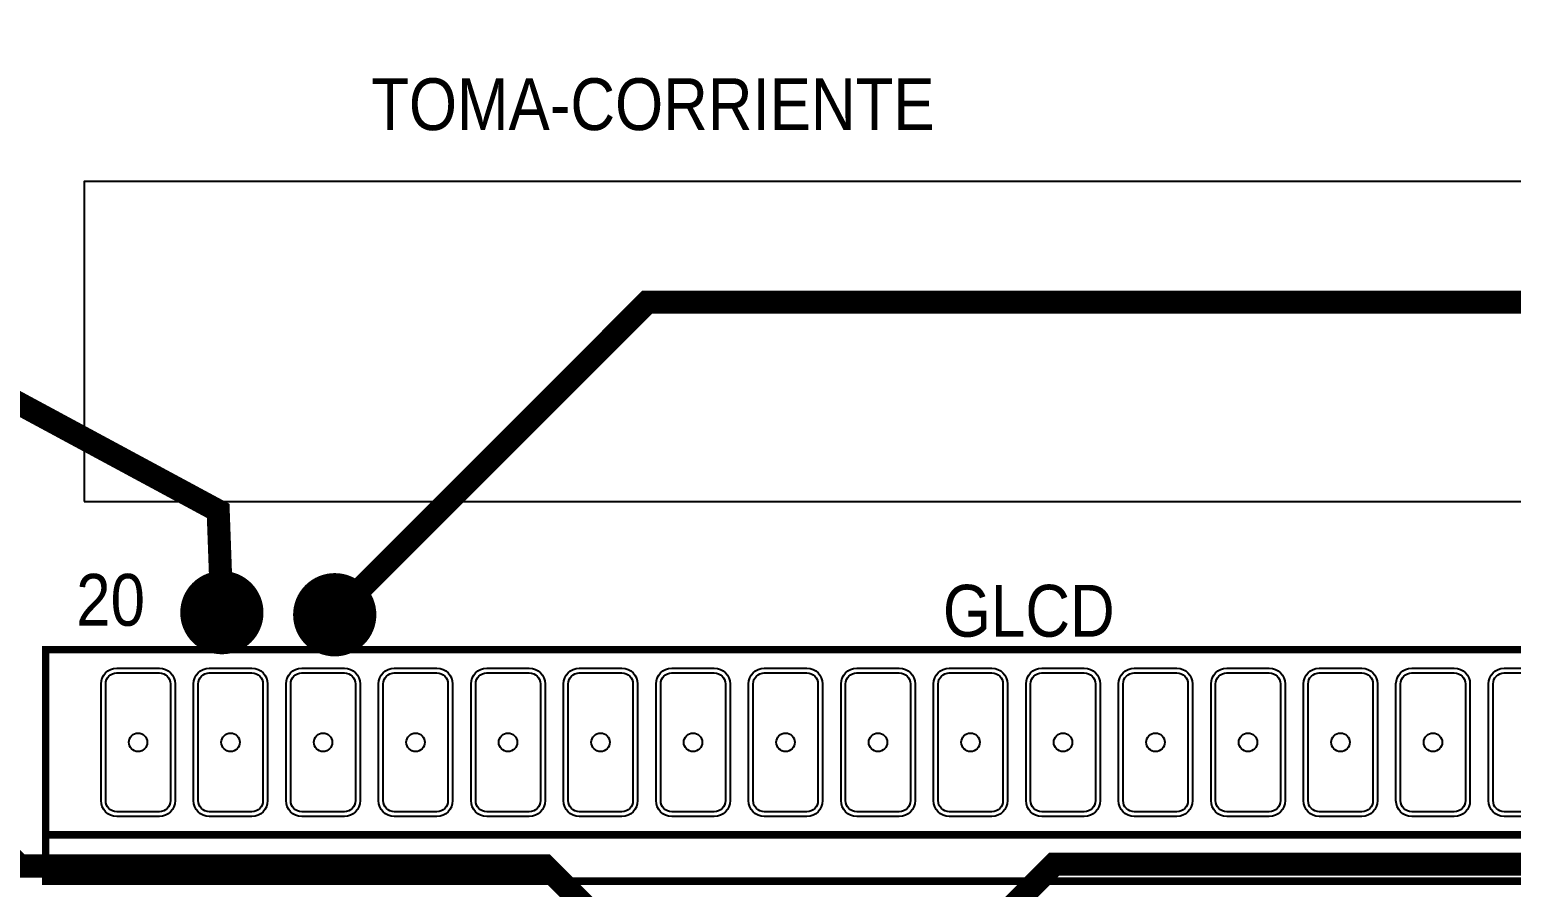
# Model space of a CAD drawing. Header units: inches. Extents: x 15 to 148, y 10 to 111.
# Drawn here: x 136.454 to 139.337, y 102.516 to 104.184 of the extents above; entities that cross this region are included whole.
import ezdxf

# ---------------------------------------------------------------- set-up
doc = ezdxf.new("R2010")
doc.units = ezdxf.units.IN
doc.header["$MEASUREMENT"] = 0
doc.layers.add('BLK_12AWG', color=7, linetype='Continuous')

# ---------------------------------------------------------------- blocks, each defined once
blk = doc.blocks.new('EPAD')
at = {"const_width": 0.5}
blk.add_lwpolyline([(-0.25, 0, 1), (0.25, 0, 1)], format="xyb", close=True, dxfattribs=at)
blk = doc.blocks.new('TarjetaNueva')
for points, const_width in [([(149.6869, 103.6627), (149.6829, 103.7726), (149.2774, 103.9911), (149.279, 104.3887)], 0.025), ([(149.8089, 103.6604), (150.1467, 103.9981), (151.4428, 103.9981)], 0.025), ([(149.3661, 103.8461), (149.3661, 103.4912), (149.4683, 103.389), (150.0364, 103.389), (150.2354, 103.19), (150.2354, 103.0677), (150.2357, 103.0674)], 0.025), ([(150.4357, 103.0674), (150.4357, 103.2399), (150.5868, 103.391), (151.512, 103.391), (151.6215, 103.5005), (151.6215, 103.7139), (151.5333, 103.8021), (151.4467, 103.8021), (151.4428, 103.7981)], 0.025), ([(149.4963, 103.3726), (151.5963, 103.3726), (151.5963, 103.6226), (149.4963, 103.6226), (149.4963, 103.3726)], 0.008), ([(149.4963, 103.3726), (151.5963, 103.3726), (151.5963, 103.6226), (149.4963, 103.6226), (149.4963, 103.3726)], 0.008), ([(149.4963, 103.3726), (151.5963, 103.3726), (151.5963, 103.6226), (149.4963, 103.6226), (149.4963, 103.3726)], 0.008), ([(151.5963, 103.4226), (149.4963, 103.4226)], 0.008), ([(151.5963, 103.4226), (149.4963, 103.4226)], 0.008), ([(151.5963, 103.4226), (149.4963, 103.4226)], 0.008)]:
    blk.add_lwpolyline(points, dxfattribs=dict(const_width=const_width))
for points in [[(149.5381, 103.7828), (151.1231, 103.7828), (151.1231, 104.1285), (149.5381, 104.1285), (149.5381, 103.7828)], [(151.1193, 103.4426), (151.0733, 103.4426), (151.0698, 103.4429), (151.0666, 103.4439), (151.0637, 103.4454), (151.0612, 103.4475), (151.0592, 103.45), (151.0576, 103.4529), (151.0567, 103.4561), (151.0563, 103.4596), (151.0563, 103.5856), (151.0567, 103.589), (151.0576, 103.5922), (151.0592, 103.5951), (151.0612, 103.5976), (151.0637, 103.5997), (151.0666, 103.6012), (151.0698, 103.6022), (151.0733, 103.6026), (151.1193, 103.6026)], [(151.1193, 103.4476), (151.0733, 103.4476), (151.0709, 103.4478), (151.0686, 103.4485), (151.0666, 103.4496), (151.0648, 103.451), (151.0633, 103.4528), (151.0622, 103.4548), (151.0616, 103.4571), (151.0613, 103.4596), (151.0613, 103.5856), (151.0616, 103.588), (151.0622, 103.5903), (151.0633, 103.5923), (151.0648, 103.5941), (151.0666, 103.5955), (151.0686, 103.5966), (151.0709, 103.5973), (151.0733, 103.5976), (151.1193, 103.5976)]]:
    blk.add_lwpolyline(points)
for points in [[(149.6193, 103.4426), (149.5733, 103.4426), (149.5698, 103.4429), (149.5666, 103.4439), (149.5637, 103.4454), (149.5612, 103.4475), (149.5592, 103.45), (149.5576, 103.4529), (149.5567, 103.4561), (149.5563, 103.4596), (149.5563, 103.5856), (149.5567, 103.589), (149.5576, 103.5922), (149.5592, 103.5951), (149.5612, 103.5976), (149.5637, 103.5997), (149.5666, 103.6012), (149.5698, 103.6022), (149.5733, 103.6026), (149.6193, 103.6026), (149.6228, 103.6022), (149.626, 103.6012), (149.6289, 103.5997), (149.6314, 103.5976), (149.6335, 103.5951), (149.635, 103.5922), (149.636, 103.589), (149.6363, 103.5856), (149.6363, 103.4596), (149.636, 103.4561), (149.635, 103.4529), (149.6335, 103.45), (149.6314, 103.4475), (149.6289, 103.4454), (149.626, 103.4439), (149.6228, 103.4429), (149.6193, 103.4426)], [(149.7193, 103.4426), (149.6733, 103.4426), (149.6698, 103.4429), (149.6666, 103.4439), (149.6637, 103.4454), (149.6612, 103.4475), (149.6592, 103.45), (149.6576, 103.4529), (149.6567, 103.4561), (149.6563, 103.4596), (149.6563, 103.5856), (149.6567, 103.589), (149.6576, 103.5922), (149.6592, 103.5951), (149.6612, 103.5976), (149.6637, 103.5997), (149.6666, 103.6012), (149.6698, 103.6022), (149.6733, 103.6026), (149.7193, 103.6026), (149.7228, 103.6022), (149.726, 103.6012), (149.7289, 103.5997), (149.7314, 103.5976), (149.7335, 103.5951), (149.735, 103.5922), (149.736, 103.589), (149.7363, 103.5856), (149.7363, 103.4596), (149.736, 103.4561), (149.735, 103.4529), (149.7335, 103.45), (149.7314, 103.4475), (149.7289, 103.4454), (149.726, 103.4439), (149.7228, 103.4429), (149.7193, 103.4426)], [(149.8193, 103.4426), (149.7733, 103.4426), (149.7698, 103.4429), (149.7666, 103.4439), (149.7637, 103.4454), (149.7612, 103.4475), (149.7592, 103.45), (149.7576, 103.4529), (149.7567, 103.4561), (149.7563, 103.4596), (149.7563, 103.5856), (149.7567, 103.589), (149.7576, 103.5922), (149.7592, 103.5951), (149.7612, 103.5976), (149.7637, 103.5997), (149.7666, 103.6012), (149.7698, 103.6022), (149.7733, 103.6026), (149.8193, 103.6026), (149.8228, 103.6022), (149.826, 103.6012), (149.8289, 103.5997), (149.8314, 103.5976), (149.8335, 103.5951), (149.835, 103.5922), (149.836, 103.589), (149.8363, 103.5856), (149.8363, 103.4596), (149.836, 103.4561), (149.835, 103.4529), (149.8335, 103.45), (149.8314, 103.4475), (149.8289, 103.4454), (149.826, 103.4439), (149.8228, 103.4429), (149.8193, 103.4426)], [(149.9193, 103.4426), (149.8733, 103.4426), (149.8698, 103.4429), (149.8666, 103.4439), (149.8637, 103.4454), (149.8612, 103.4475), (149.8592, 103.45), (149.8576, 103.4529), (149.8567, 103.4561), (149.8563, 103.4596), (149.8563, 103.5856), (149.8567, 103.589), (149.8576, 103.5922), (149.8592, 103.5951), (149.8612, 103.5976), (149.8637, 103.5997), (149.8666, 103.6012), (149.8698, 103.6022), (149.8733, 103.6026), (149.9193, 103.6026), (149.9228, 103.6022), (149.926, 103.6012), (149.9289, 103.5997), (149.9314, 103.5976), (149.9335, 103.5951), (149.935, 103.5922), (149.936, 103.589), (149.9363, 103.5856), (149.9363, 103.4596), (149.936, 103.4561), (149.935, 103.4529), (149.9335, 103.45), (149.9314, 103.4475), (149.9289, 103.4454), (149.926, 103.4439), (149.9228, 103.4429), (149.9193, 103.4426)], [(150.0193, 103.4426), (149.9733, 103.4426), (149.9698, 103.4429), (149.9666, 103.4439), (149.9637, 103.4454), (149.9612, 103.4475), (149.9592, 103.45), (149.9576, 103.4529), (149.9567, 103.4561), (149.9563, 103.4596), (149.9563, 103.5856), (149.9567, 103.589), (149.9576, 103.5922), (149.9592, 103.5951), (149.9612, 103.5976), (149.9637, 103.5997), (149.9666, 103.6012), (149.9698, 103.6022), (149.9733, 103.6026), (150.0193, 103.6026), (150.0228, 103.6022), (150.026, 103.6012), (150.0289, 103.5997), (150.0314, 103.5976), (150.0335, 103.5951), (150.035, 103.5922), (150.036, 103.589), (150.0363, 103.5856), (150.0363, 103.4596), (150.036, 103.4561), (150.035, 103.4529), (150.0335, 103.45), (150.0314, 103.4475), (150.0289, 103.4454), (150.026, 103.4439), (150.0228, 103.4429), (150.0193, 103.4426)], [(150.1193, 103.4426), (150.0733, 103.4426), (150.0698, 103.4429), (150.0666, 103.4439), (150.0637, 103.4454), (150.0612, 103.4475), (150.0592, 103.45), (150.0576, 103.4529), (150.0567, 103.4561), (150.0563, 103.4596), (150.0563, 103.5856), (150.0567, 103.589), (150.0576, 103.5922), (150.0592, 103.5951), (150.0612, 103.5976), (150.0637, 103.5997), (150.0666, 103.6012), (150.0698, 103.6022), (150.0733, 103.6026), (150.1193, 103.6026), (150.1228, 103.6022), (150.126, 103.6012), (150.1289, 103.5997), (150.1314, 103.5976), (150.1335, 103.5951), (150.135, 103.5922), (150.136, 103.589), (150.1363, 103.5856), (150.1363, 103.4596), (150.136, 103.4561), (150.135, 103.4529), (150.1335, 103.45), (150.1314, 103.4475), (150.1289, 103.4454), (150.126, 103.4439), (150.1228, 103.4429), (150.1193, 103.4426)], [(150.2193, 103.4426), (150.1733, 103.4426), (150.1698, 103.4429), (150.1666, 103.4439), (150.1637, 103.4454), (150.1612, 103.4475), (150.1592, 103.45), (150.1576, 103.4529), (150.1567, 103.4561), (150.1563, 103.4596), (150.1563, 103.5856), (150.1567, 103.589), (150.1576, 103.5922), (150.1592, 103.5951), (150.1612, 103.5976), (150.1637, 103.5997), (150.1666, 103.6012), (150.1698, 103.6022), (150.1733, 103.6026), (150.2193, 103.6026), (150.2228, 103.6022), (150.226, 103.6012), (150.2289, 103.5997), (150.2314, 103.5976), (150.2335, 103.5951), (150.235, 103.5922), (150.236, 103.589), (150.2363, 103.5856), (150.2363, 103.4596), (150.236, 103.4561), (150.235, 103.4529), (150.2335, 103.45), (150.2314, 103.4475), (150.2289, 103.4454), (150.226, 103.4439), (150.2228, 103.4429), (150.2193, 103.4426)], [(150.3193, 103.4426), (150.2733, 103.4426), (150.2698, 103.4429), (150.2666, 103.4439), (150.2637, 103.4454), (150.2612, 103.4475), (150.2592, 103.45), (150.2576, 103.4529), (150.2567, 103.4561), (150.2563, 103.4596), (150.2563, 103.5856), (150.2567, 103.589), (150.2576, 103.5922), (150.2592, 103.5951), (150.2612, 103.5976), (150.2637, 103.5997), (150.2666, 103.6012), (150.2698, 103.6022), (150.2733, 103.6026), (150.3193, 103.6026), (150.3228, 103.6022), (150.326, 103.6012), (150.3289, 103.5997), (150.3314, 103.5976), (150.3335, 103.5951), (150.335, 103.5922), (150.336, 103.589), (150.3363, 103.5856), (150.3363, 103.4596), (150.336, 103.4561), (150.335, 103.4529), (150.3335, 103.45), (150.3314, 103.4475), (150.3289, 103.4454), (150.326, 103.4439), (150.3228, 103.4429), (150.3193, 103.4426)], [(150.4193, 103.4426), (150.3733, 103.4426), (150.3698, 103.4429), (150.3666, 103.4439), (150.3637, 103.4454), (150.3612, 103.4475), (150.3592, 103.45), (150.3576, 103.4529), (150.3567, 103.4561), (150.3563, 103.4596), (150.3563, 103.5856), (150.3567, 103.589), (150.3576, 103.5922), (150.3592, 103.5951), (150.3612, 103.5976), (150.3637, 103.5997), (150.3666, 103.6012), (150.3698, 103.6022), (150.3733, 103.6026), (150.4193, 103.6026), (150.4228, 103.6022), (150.426, 103.6012), (150.4289, 103.5997), (150.4314, 103.5976), (150.4335, 103.5951), (150.435, 103.5922), (150.436, 103.589), (150.4363, 103.5856), (150.4363, 103.4596), (150.436, 103.4561), (150.435, 103.4529), (150.4335, 103.45), (150.4314, 103.4475), (150.4289, 103.4454), (150.426, 103.4439), (150.4228, 103.4429), (150.4193, 103.4426)], [(150.5193, 103.4426), (150.4733, 103.4426), (150.4698, 103.4429), (150.4666, 103.4439), (150.4637, 103.4454), (150.4612, 103.4475), (150.4592, 103.45), (150.4576, 103.4529), (150.4567, 103.4561), (150.4563, 103.4596), (150.4563, 103.5856), (150.4567, 103.589), (150.4576, 103.5922), (150.4592, 103.5951), (150.4612, 103.5976), (150.4637, 103.5997), (150.4666, 103.6012), (150.4698, 103.6022), (150.4733, 103.6026), (150.5193, 103.6026), (150.5228, 103.6022), (150.526, 103.6012), (150.5289, 103.5997), (150.5314, 103.5976), (150.5335, 103.5951), (150.535, 103.5922), (150.536, 103.589), (150.5363, 103.5856), (150.5363, 103.4596), (150.536, 103.4561), (150.535, 103.4529), (150.5335, 103.45), (150.5314, 103.4475), (150.5289, 103.4454), (150.526, 103.4439), (150.5228, 103.4429), (150.5193, 103.4426)], [(150.6193, 103.4426), (150.5733, 103.4426), (150.5698, 103.4429), (150.5666, 103.4439), (150.5637, 103.4454), (150.5612, 103.4475), (150.5592, 103.45), (150.5576, 103.4529), (150.5567, 103.4561), (150.5563, 103.4596), (150.5563, 103.5856), (150.5567, 103.589), (150.5576, 103.5922), (150.5592, 103.5951), (150.5612, 103.5976), (150.5637, 103.5997), (150.5666, 103.6012), (150.5698, 103.6022), (150.5733, 103.6026), (150.6193, 103.6026), (150.6228, 103.6022), (150.626, 103.6012), (150.6289, 103.5997), (150.6314, 103.5976), (150.6335, 103.5951), (150.635, 103.5922), (150.636, 103.589), (150.6363, 103.5856), (150.6363, 103.4596), (150.636, 103.4561), (150.635, 103.4529), (150.6335, 103.45), (150.6314, 103.4475), (150.6289, 103.4454), (150.626, 103.4439), (150.6228, 103.4429), (150.6193, 103.4426)], [(150.7193, 103.4426), (150.6733, 103.4426), (150.6698, 103.4429), (150.6666, 103.4439), (150.6637, 103.4454), (150.6612, 103.4475), (150.6592, 103.45), (150.6576, 103.4529), (150.6567, 103.4561), (150.6563, 103.4596), (150.6563, 103.5856), (150.6567, 103.589), (150.6576, 103.5922), (150.6592, 103.5951), (150.6612, 103.5976), (150.6637, 103.5997), (150.6666, 103.6012), (150.6698, 103.6022), (150.6733, 103.6026), (150.7193, 103.6026), (150.7228, 103.6022), (150.726, 103.6012), (150.7289, 103.5997), (150.7314, 103.5976), (150.7335, 103.5951), (150.735, 103.5922), (150.736, 103.589), (150.7363, 103.5856), (150.7363, 103.4596), (150.736, 103.4561), (150.735, 103.4529), (150.7335, 103.45), (150.7314, 103.4475), (150.7289, 103.4454), (150.726, 103.4439), (150.7228, 103.4429), (150.7193, 103.4426)], [(150.8193, 103.4426), (150.7733, 103.4426), (150.7698, 103.4429), (150.7666, 103.4439), (150.7637, 103.4454), (150.7612, 103.4475), (150.7592, 103.45), (150.7576, 103.4529), (150.7567, 103.4561), (150.7563, 103.4596), (150.7563, 103.5856), (150.7567, 103.589), (150.7576, 103.5922), (150.7592, 103.5951), (150.7612, 103.5976), (150.7637, 103.5997), (150.7666, 103.6012), (150.7698, 103.6022), (150.7733, 103.6026), (150.8193, 103.6026), (150.8228, 103.6022), (150.826, 103.6012), (150.8289, 103.5997), (150.8314, 103.5976), (150.8335, 103.5951), (150.835, 103.5922), (150.836, 103.589), (150.8363, 103.5856), (150.8363, 103.4596), (150.836, 103.4561), (150.835, 103.4529), (150.8335, 103.45), (150.8314, 103.4475), (150.8289, 103.4454), (150.826, 103.4439), (150.8228, 103.4429), (150.8193, 103.4426)], [(150.9193, 103.4426), (150.8733, 103.4426), (150.8698, 103.4429), (150.8666, 103.4439), (150.8637, 103.4454), (150.8612, 103.4475), (150.8592, 103.45), (150.8576, 103.4529), (150.8567, 103.4561), (150.8563, 103.4596), (150.8563, 103.5856), (150.8567, 103.589), (150.8576, 103.5922), (150.8592, 103.5951), (150.8612, 103.5976), (150.8637, 103.5997), (150.8666, 103.6012), (150.8698, 103.6022), (150.8733, 103.6026), (150.9193, 103.6026), (150.9228, 103.6022), (150.926, 103.6012), (150.9289, 103.5997), (150.9314, 103.5976), (150.9335, 103.5951), (150.935, 103.5922), (150.936, 103.589), (150.9363, 103.5856), (150.9363, 103.4596), (150.936, 103.4561), (150.935, 103.4529), (150.9335, 103.45), (150.9314, 103.4475), (150.9289, 103.4454), (150.926, 103.4439), (150.9228, 103.4429), (150.9193, 103.4426)], [(151.0193, 103.4426), (150.9733, 103.4426), (150.9698, 103.4429), (150.9666, 103.4439), (150.9637, 103.4454), (150.9612, 103.4475), (150.9592, 103.45), (150.9576, 103.4529), (150.9567, 103.4561), (150.9563, 103.4596), (150.9563, 103.5856), (150.9567, 103.589), (150.9576, 103.5922), (150.9592, 103.5951), (150.9612, 103.5976), (150.9637, 103.5997), (150.9666, 103.6012), (150.9698, 103.6022), (150.9733, 103.6026), (151.0193, 103.6026), (151.0228, 103.6022), (151.026, 103.6012), (151.0289, 103.5997), (151.0314, 103.5976), (151.0335, 103.5951), (151.035, 103.5922), (151.036, 103.589), (151.0363, 103.5856), (151.0363, 103.4596), (151.036, 103.4561), (151.035, 103.4529), (151.0335, 103.45), (151.0314, 103.4475), (151.0289, 103.4454), (151.026, 103.4439), (151.0228, 103.4429), (151.0193, 103.4426)], [(149.6193, 103.4476), (149.5733, 103.4476), (149.5709, 103.4478), (149.5686, 103.4485), (149.5666, 103.4496), (149.5648, 103.451), (149.5633, 103.4528), (149.5622, 103.4548), (149.5616, 103.4571), (149.5613, 103.4596), (149.5613, 103.5856), (149.5616, 103.588), (149.5622, 103.5903), (149.5633, 103.5923), (149.5648, 103.5941), (149.5666, 103.5955), (149.5686, 103.5966), (149.5709, 103.5973), (149.5733, 103.5976), (149.6193, 103.5976), (149.6218, 103.5973), (149.624, 103.5966), (149.6261, 103.5955), (149.6279, 103.5941), (149.6293, 103.5923), (149.6304, 103.5903), (149.6311, 103.588), (149.6313, 103.5856), (149.6313, 103.4596), (149.6311, 103.4571), (149.6304, 103.4548), (149.6293, 103.4528), (149.6279, 103.451), (149.6261, 103.4496), (149.624, 103.4485), (149.6218, 103.4478), (149.6193, 103.4476)], [(149.7193, 103.4476), (149.6733, 103.4476), (149.6709, 103.4478), (149.6686, 103.4485), (149.6666, 103.4496), (149.6648, 103.451), (149.6633, 103.4528), (149.6622, 103.4548), (149.6616, 103.4571), (149.6613, 103.4596), (149.6613, 103.5856), (149.6616, 103.588), (149.6622, 103.5903), (149.6633, 103.5923), (149.6648, 103.5941), (149.6666, 103.5955), (149.6686, 103.5966), (149.6709, 103.5973), (149.6733, 103.5976), (149.7193, 103.5976), (149.7218, 103.5973), (149.724, 103.5966), (149.7261, 103.5955), (149.7279, 103.5941), (149.7293, 103.5923), (149.7304, 103.5903), (149.7311, 103.588), (149.7313, 103.5856), (149.7313, 103.4596), (149.7311, 103.4571), (149.7304, 103.4548), (149.7293, 103.4528), (149.7279, 103.451), (149.7261, 103.4496), (149.724, 103.4485), (149.7218, 103.4478), (149.7193, 103.4476)], [(149.8193, 103.4476), (149.7733, 103.4476), (149.7709, 103.4478), (149.7686, 103.4485), (149.7666, 103.4496), (149.7648, 103.451), (149.7633, 103.4528), (149.7622, 103.4548), (149.7616, 103.4571), (149.7613, 103.4596), (149.7613, 103.5856), (149.7616, 103.588), (149.7622, 103.5903), (149.7633, 103.5923), (149.7648, 103.5941), (149.7666, 103.5955), (149.7686, 103.5966), (149.7709, 103.5973), (149.7733, 103.5976), (149.8193, 103.5976), (149.8218, 103.5973), (149.824, 103.5966), (149.8261, 103.5955), (149.8279, 103.5941), (149.8293, 103.5923), (149.8304, 103.5903), (149.8311, 103.588), (149.8313, 103.5856), (149.8313, 103.4596), (149.8311, 103.4571), (149.8304, 103.4548), (149.8293, 103.4528), (149.8279, 103.451), (149.8261, 103.4496), (149.824, 103.4485), (149.8218, 103.4478), (149.8193, 103.4476)], [(149.9193, 103.4476), (149.8733, 103.4476), (149.8709, 103.4478), (149.8686, 103.4485), (149.8666, 103.4496), (149.8648, 103.451), (149.8633, 103.4528), (149.8622, 103.4548), (149.8616, 103.4571), (149.8613, 103.4596), (149.8613, 103.5856), (149.8616, 103.588), (149.8622, 103.5903), (149.8633, 103.5923), (149.8648, 103.5941), (149.8666, 103.5955), (149.8686, 103.5966), (149.8709, 103.5973), (149.8733, 103.5976), (149.9193, 103.5976), (149.9218, 103.5973), (149.924, 103.5966), (149.9261, 103.5955), (149.9279, 103.5941), (149.9293, 103.5923), (149.9304, 103.5903), (149.9311, 103.588), (149.9313, 103.5856), (149.9313, 103.4596), (149.9311, 103.4571), (149.9304, 103.4548), (149.9293, 103.4528), (149.9279, 103.451), (149.9261, 103.4496), (149.924, 103.4485), (149.9218, 103.4478), (149.9193, 103.4476)], [(150.0193, 103.4476), (149.9733, 103.4476), (149.9709, 103.4478), (149.9686, 103.4485), (149.9666, 103.4496), (149.9648, 103.451), (149.9633, 103.4528), (149.9622, 103.4548), (149.9616, 103.4571), (149.9613, 103.4596), (149.9613, 103.5856), (149.9616, 103.588), (149.9622, 103.5903), (149.9633, 103.5923), (149.9648, 103.5941), (149.9666, 103.5955), (149.9686, 103.5966), (149.9709, 103.5973), (149.9733, 103.5976), (150.0193, 103.5976), (150.0218, 103.5973), (150.024, 103.5966), (150.0261, 103.5955), (150.0279, 103.5941), (150.0293, 103.5923), (150.0304, 103.5903), (150.0311, 103.588), (150.0313, 103.5856), (150.0313, 103.4596), (150.0311, 103.4571), (150.0304, 103.4548), (150.0293, 103.4528), (150.0279, 103.451), (150.0261, 103.4496), (150.024, 103.4485), (150.0218, 103.4478), (150.0193, 103.4476)], [(150.1193, 103.4476), (150.0733, 103.4476), (150.0709, 103.4478), (150.0686, 103.4485), (150.0666, 103.4496), (150.0648, 103.451), (150.0633, 103.4528), (150.0622, 103.4548), (150.0616, 103.4571), (150.0613, 103.4596), (150.0613, 103.5856), (150.0616, 103.588), (150.0622, 103.5903), (150.0633, 103.5923), (150.0648, 103.5941), (150.0666, 103.5955), (150.0686, 103.5966), (150.0709, 103.5973), (150.0733, 103.5976), (150.1193, 103.5976), (150.1218, 103.5973), (150.124, 103.5966), (150.1261, 103.5955), (150.1279, 103.5941), (150.1293, 103.5923), (150.1304, 103.5903), (150.1311, 103.588), (150.1313, 103.5856), (150.1313, 103.4596), (150.1311, 103.4571), (150.1304, 103.4548), (150.1293, 103.4528), (150.1279, 103.451), (150.1261, 103.4496), (150.124, 103.4485), (150.1218, 103.4478), (150.1193, 103.4476)], [(150.2193, 103.4476), (150.1733, 103.4476), (150.1709, 103.4478), (150.1686, 103.4485), (150.1666, 103.4496), (150.1648, 103.451), (150.1633, 103.4528), (150.1622, 103.4548), (150.1616, 103.4571), (150.1613, 103.4596), (150.1613, 103.5856), (150.1616, 103.588), (150.1622, 103.5903), (150.1633, 103.5923), (150.1648, 103.5941), (150.1666, 103.5955), (150.1686, 103.5966), (150.1709, 103.5973), (150.1733, 103.5976), (150.2193, 103.5976), (150.2218, 103.5973), (150.224, 103.5966), (150.2261, 103.5955), (150.2279, 103.5941), (150.2293, 103.5923), (150.2304, 103.5903), (150.2311, 103.588), (150.2313, 103.5856), (150.2313, 103.4596), (150.2311, 103.4571), (150.2304, 103.4548), (150.2293, 103.4528), (150.2279, 103.451), (150.2261, 103.4496), (150.224, 103.4485), (150.2218, 103.4478), (150.2193, 103.4476)], [(150.3193, 103.4476), (150.2733, 103.4476), (150.2709, 103.4478), (150.2686, 103.4485), (150.2666, 103.4496), (150.2648, 103.451), (150.2633, 103.4528), (150.2622, 103.4548), (150.2616, 103.4571), (150.2613, 103.4596), (150.2613, 103.5856), (150.2616, 103.588), (150.2622, 103.5903), (150.2633, 103.5923), (150.2648, 103.5941), (150.2666, 103.5955), (150.2686, 103.5966), (150.2709, 103.5973), (150.2733, 103.5976), (150.3193, 103.5976), (150.3218, 103.5973), (150.324, 103.5966), (150.3261, 103.5955), (150.3279, 103.5941), (150.3293, 103.5923), (150.3304, 103.5903), (150.3311, 103.588), (150.3313, 103.5856), (150.3313, 103.4596), (150.3311, 103.4571), (150.3304, 103.4548), (150.3293, 103.4528), (150.3279, 103.451), (150.3261, 103.4496), (150.324, 103.4485), (150.3218, 103.4478), (150.3193, 103.4476)], [(150.4193, 103.4476), (150.3733, 103.4476), (150.3709, 103.4478), (150.3686, 103.4485), (150.3666, 103.4496), (150.3648, 103.451), (150.3633, 103.4528), (150.3622, 103.4548), (150.3616, 103.4571), (150.3613, 103.4596), (150.3613, 103.5856), (150.3616, 103.588), (150.3622, 103.5903), (150.3633, 103.5923), (150.3648, 103.5941), (150.3666, 103.5955), (150.3686, 103.5966), (150.3709, 103.5973), (150.3733, 103.5976), (150.4193, 103.5976), (150.4218, 103.5973), (150.424, 103.5966), (150.4261, 103.5955), (150.4279, 103.5941), (150.4293, 103.5923), (150.4304, 103.5903), (150.4311, 103.588), (150.4313, 103.5856), (150.4313, 103.4596), (150.4311, 103.4571), (150.4304, 103.4548), (150.4293, 103.4528), (150.4279, 103.451), (150.4261, 103.4496), (150.424, 103.4485), (150.4218, 103.4478), (150.4193, 103.4476)], [(150.5193, 103.4476), (150.4733, 103.4476), (150.4709, 103.4478), (150.4686, 103.4485), (150.4666, 103.4496), (150.4648, 103.451), (150.4633, 103.4528), (150.4622, 103.4548), (150.4616, 103.4571), (150.4613, 103.4596), (150.4613, 103.5856), (150.4616, 103.588), (150.4622, 103.5903), (150.4633, 103.5923), (150.4648, 103.5941), (150.4666, 103.5955), (150.4686, 103.5966), (150.4709, 103.5973), (150.4733, 103.5976), (150.5193, 103.5976), (150.5218, 103.5973), (150.524, 103.5966), (150.5261, 103.5955), (150.5279, 103.5941), (150.5293, 103.5923), (150.5304, 103.5903), (150.5311, 103.588), (150.5313, 103.5856), (150.5313, 103.4596), (150.5311, 103.4571), (150.5304, 103.4548), (150.5293, 103.4528), (150.5279, 103.451), (150.5261, 103.4496), (150.524, 103.4485), (150.5218, 103.4478), (150.5193, 103.4476)], [(150.6193, 103.4476), (150.5733, 103.4476), (150.5709, 103.4478), (150.5686, 103.4485), (150.5666, 103.4496), (150.5648, 103.451), (150.5633, 103.4528), (150.5622, 103.4548), (150.5616, 103.4571), (150.5613, 103.4596), (150.5613, 103.5856), (150.5616, 103.588), (150.5622, 103.5903), (150.5633, 103.5923), (150.5648, 103.5941), (150.5666, 103.5955), (150.5686, 103.5966), (150.5709, 103.5973), (150.5733, 103.5976), (150.6193, 103.5976), (150.6218, 103.5973), (150.624, 103.5966), (150.6261, 103.5955), (150.6279, 103.5941), (150.6293, 103.5923), (150.6304, 103.5903), (150.6311, 103.588), (150.6313, 103.5856), (150.6313, 103.4596), (150.6311, 103.4571), (150.6304, 103.4548), (150.6293, 103.4528), (150.6279, 103.451), (150.6261, 103.4496), (150.624, 103.4485), (150.6218, 103.4478), (150.6193, 103.4476)], [(150.7193, 103.4476), (150.6733, 103.4476), (150.6709, 103.4478), (150.6686, 103.4485), (150.6666, 103.4496), (150.6648, 103.451), (150.6633, 103.4528), (150.6622, 103.4548), (150.6616, 103.4571), (150.6613, 103.4596), (150.6613, 103.5856), (150.6616, 103.588), (150.6622, 103.5903), (150.6633, 103.5923), (150.6648, 103.5941), (150.6666, 103.5955), (150.6686, 103.5966), (150.6709, 103.5973), (150.6733, 103.5976), (150.7193, 103.5976), (150.7218, 103.5973), (150.724, 103.5966), (150.7261, 103.5955), (150.7279, 103.5941), (150.7293, 103.5923), (150.7304, 103.5903), (150.7311, 103.588), (150.7313, 103.5856), (150.7313, 103.4596), (150.7311, 103.4571), (150.7304, 103.4548), (150.7293, 103.4528), (150.7279, 103.451), (150.7261, 103.4496), (150.724, 103.4485), (150.7218, 103.4478), (150.7193, 103.4476)], [(150.8193, 103.4476), (150.7733, 103.4476), (150.7709, 103.4478), (150.7686, 103.4485), (150.7666, 103.4496), (150.7648, 103.451), (150.7633, 103.4528), (150.7622, 103.4548), (150.7616, 103.4571), (150.7613, 103.4596), (150.7613, 103.5856), (150.7616, 103.588), (150.7622, 103.5903), (150.7633, 103.5923), (150.7648, 103.5941), (150.7666, 103.5955), (150.7686, 103.5966), (150.7709, 103.5973), (150.7733, 103.5976), (150.8193, 103.5976), (150.8218, 103.5973), (150.824, 103.5966), (150.8261, 103.5955), (150.8279, 103.5941), (150.8293, 103.5923), (150.8304, 103.5903), (150.8311, 103.588), (150.8313, 103.5856), (150.8313, 103.4596), (150.8311, 103.4571), (150.8304, 103.4548), (150.8293, 103.4528), (150.8279, 103.451), (150.8261, 103.4496), (150.824, 103.4485), (150.8218, 103.4478), (150.8193, 103.4476)], [(150.9193, 103.4476), (150.8733, 103.4476), (150.8709, 103.4478), (150.8686, 103.4485), (150.8666, 103.4496), (150.8648, 103.451), (150.8633, 103.4528), (150.8622, 103.4548), (150.8616, 103.4571), (150.8613, 103.4596), (150.8613, 103.5856), (150.8616, 103.588), (150.8622, 103.5903), (150.8633, 103.5923), (150.8648, 103.5941), (150.8666, 103.5955), (150.8686, 103.5966), (150.8709, 103.5973), (150.8733, 103.5976), (150.9193, 103.5976), (150.9218, 103.5973), (150.924, 103.5966), (150.9261, 103.5955), (150.9279, 103.5941), (150.9293, 103.5923), (150.9304, 103.5903), (150.9311, 103.588), (150.9313, 103.5856), (150.9313, 103.4596), (150.9311, 103.4571), (150.9304, 103.4548), (150.9293, 103.4528), (150.9279, 103.451), (150.9261, 103.4496), (150.924, 103.4485), (150.9218, 103.4478), (150.9193, 103.4476)], [(151.0193, 103.4476), (150.9733, 103.4476), (150.9709, 103.4478), (150.9686, 103.4485), (150.9666, 103.4496), (150.9648, 103.451), (150.9633, 103.4528), (150.9622, 103.4548), (150.9616, 103.4571), (150.9613, 103.4596), (150.9613, 103.5856), (150.9616, 103.588), (150.9622, 103.5903), (150.9633, 103.5923), (150.9648, 103.5941), (150.9666, 103.5955), (150.9686, 103.5966), (150.9709, 103.5973), (150.9733, 103.5976), (151.0193, 103.5976), (151.0218, 103.5973), (151.024, 103.5966), (151.0261, 103.5955), (151.0279, 103.5941), (151.0293, 103.5923), (151.0304, 103.5903), (151.0311, 103.588), (151.0313, 103.5856), (151.0313, 103.4596), (151.0311, 103.4571), (151.0304, 103.4548), (151.0293, 103.4528), (151.0279, 103.451), (151.0261, 103.4496), (151.024, 103.4485), (151.0218, 103.4478), (151.0193, 103.4476)]]:
    blk.add_lwpolyline(points, close=True)
for centre, radius in [((149.6869, 103.6627), 0.025), ((149.8089, 103.6604), 0.025), ((149.5963, 103.5226), 0.01), ((149.6963, 103.5226), 0.01), ((149.7963, 103.5226), 0.01), ((149.8963, 103.5226), 0.01), ((149.9963, 103.5226), 0.01), ((150.0963, 103.5226), 0.01), ((150.1963, 103.5226), 0.01), ((150.2963, 103.5226), 0.01), ((150.3963, 103.5226), 0.01), ((150.4963, 103.5226), 0.01), ((150.5963, 103.5226), 0.01), ((150.6963, 103.5226), 0.01), ((150.7963, 103.5226), 0.01), ((150.8963, 103.5226), 0.01), ((150.9963, 103.5226), 0.01)]:
    blk.add_circle(centre, radius)
for p, xscale, yscale in [((149.6869, 103.6627), 0.09, 0.09), ((149.6869, 103.6627), 0.07, 0.07), ((149.8089, 103.6604), 0.09, 0.09), ((149.8089, 103.6604), 0.07, 0.07)]:
    blk.add_blockref('EPAD', p, dxfattribs=dict(xscale=xscale, yscale=yscale))
at = {"width": 0.892857}
for s, p in [('TOMA-CORRIENTE', (149.8483, 104.184)), ('TOMA-CORRIENTE', (149.8483, 104.184)), ('TOMA-CORRIENTE', (149.8483, 104.184)), ('20', (149.5294, 103.6485)), ('20', (149.5294, 103.6485)), ('20', (149.5294, 103.6485)), ('GLCD', (150.4664, 103.6367)), ('GLCD', (150.4664, 103.6367)), ('GLCD', (150.4664, 103.6367))]:
    blk.add_text(s, height=0.056, dxfattribs=at).set_placement(p)

msp = doc.modelspace()

# ---------------------------------------------------------------- block references
at = {"layer": 'BLK_12AWG', "xscale": 1.8, "yscale": 1.8, "zscale": 1.8}
msp.add_blockref('TarjetaNueva', (-132.6085, -83.5428), dxfattribs=at)

doc.saveas('drawing.dxf')
